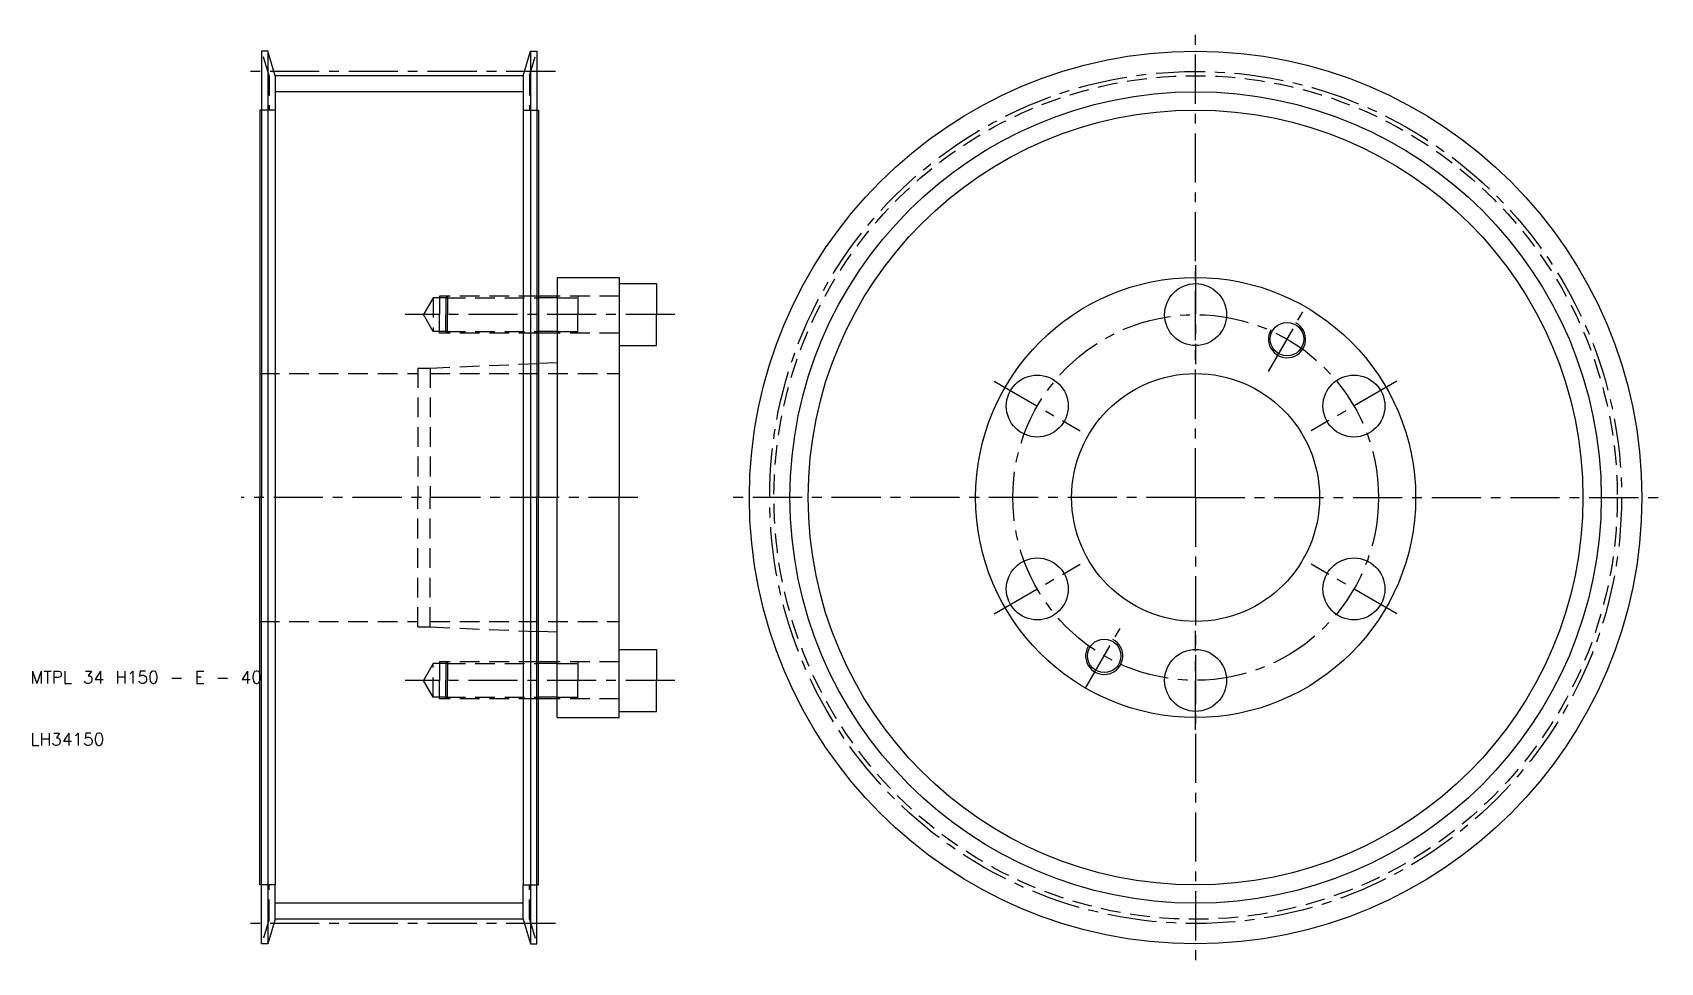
# Model space of a CAD drawing. Extents: x 10 to 273, y -25 to 125.
import ezdxf

# ---------------------------------------------------------------- set-up
doc = ezdxf.new("R2010")
doc.units = 0
doc.header["$LTSCALE"] = 0.25
doc.linetypes.add('CENTER', pattern=[50.8, 31.75, -6.35, 6.35, -6.35])
doc.linetypes.add('DASHED', pattern=[19.05, 12.7, -6.35])
doc.layers.get('0').update_dxf_attribs({"linetype": 'CONTINUOUS'})
doc.layers.add('CENTER', color=1, linetype='CENTER')
doc.styles.get("Standard").update_dxf_attribs({"font": 'txt.shx'})

msp = doc.modelspace()

# ---------------------------------------------------------------- linework, layer by layer
for p, q in [((47.3, 122), (47.3, 112.5)), ((48.3, 122), (47.3, 122)), ((48.3, 122), (48.3, -22)), ((49.5, 118.035), (48.3, 122)), ((89.5, 118.035), (90.7, 122)), ((90.7, 122), (90.7, -22)), ((90.7, 122), (91.7, 122)), ((91.7, 122), (91.7, 112.5)), ((89.5, 118.035), (49.5, 118.035)), ((49.5, 118.035), (49.5, 112.5)), ((89.5, 118.035), (89.5, 112.5)), ((47, 112.5), (47, 50)), ((47.3, 112.5), (47, 112.5)), ((47.3, 112.5), (47.3, 50)), ((49.5, 112.5), (49.5, -12.5)), ((89.5, 112.5), (89.5, -12.5)), ((91.7, 112.5), (91.7, 50)), ((91.7, 112.5), (92, 112.5)), ((92, 112.5), (92, 82.5)), ((95, 85.5), (105, 85.5)), ((95, 85.5), (95, 82.5)), ((105, 85.5), (105, 84.5)), ((105, 84.5), (105, 74.5)), ((105, 84.5), (111, 84.5)), ((111, 84.5), (111, 79.5)), ((92, 82.5), (92, 76.5)), ((95, 82.5), (92, 82.5)), ((95, 82.5), (95, 76.5)), ((111, 74.5), (111, 79.5)), ((92, 76.5), (92, 71.621951)), ((95, 76.5), (92, 76.5)), ((95, 76.5), (95, 71.75)), ((105, 74.5), (105, 50)), ((105, 74.5), (111, 74.5)), ((95, 71.75), (92, 71.621951)), ((92, 71.621951), (92, 50)), ((95, 71.75), (95, 50)), ((47, -12.5), (47, 50)), ((47.3, -12.5), (47.3, 50)), ((91.7, -12.5), (91.7, 50)), ((92, 28.378049), (92, 50)), ((95, 28.25), (95, 50)), ((105, 25.5), (105, 50)), ((92, 23.5), (92, 28.378049)), ((95, 28.25), (92, 28.378049)), ((95, 23.5), (95, 28.25)), ((105, 15.5), (105, 25.5)), ((105, 25.5), (111, 25.5)), ((111, 25.5), (111, 20.5)), ((92, 17.5), (92, 23.5)), ((95, 23.5), (92, 23.5)), ((95, 17.5), (95, 23.5)), ((111, 15.5), (111, 20.5)), ((92, -12.5), (92, 17.5)), ((95, 17.5), (92, 17.5)), ((95, 14.5), (95, 17.5)), ((95, 14.5), (105, 14.5)), ((105, 15.5), (111, 15.5)), ((105, 14.5), (105, 15.5)), ((47.3, -12.5), (47, -12.5)), ((47.3, -22), (47.3, -12.5)), ((49.5, -18.035), (49.5, -12.5)), ((89.5, -18.035), (89.5, -12.5)), ((91.7, -22), (91.7, -12.5)), ((91.7, -12.5), (92, -12.5)), ((49.5, -18.035), (48.3, -22)), ((89.5, -18.035), (49.5, -18.035)), ((89.5, -18.035), (90.7, -22)), ((48.3, -22), (47.3, -22)), ((90.7, -22), (91.7, -22))]:
    msp.add_line(p, q)
at = {"color": 3, "linetype": 'DASHED'}
for p, q in [((48.5, 118.035), (47.3, 122)), ((90.5, 118.035), (91.7, 122)), ((48.5, 118.035), (48.5, 112.5)), ((90.5, 118.035), (90.5, 112.5)), ((49.5, 112.5), (47.3, 112.5)), ((89.5, 112.5), (91.7, 112.5)), ((75, 82.2), (73.441154, 79.5)), ((75, 82.2), (75, 76.8)), ((77, 82.2), (75, 82.2)), ((77.3, 82.5), (76, 82.5)), ((76, 82.5), (76, 79.5)), ((77.3, 82.5), (77, 82.2)), ((77, 82.2), (92, 82.2)), ((77, 82.2), (77, 79.5)), ((92, 82.5), (77.3, 82.5)), ((77.3, 82.5), (77.3, 79.5)), ((105, 82.5), (95, 82.5)), ((95, 82.2), (98.333333, 82.2)), ((98.333333, 82.5), (98.333333, 79.5)), ((75, 76.8), (73.441154, 79.5)), ((76, 76.5), (76, 79.5)), ((77, 76.8), (77, 79.5)), ((77.3, 76.5), (77.3, 79.5)), ((98.333333, 76.5), (98.333333, 79.5)), ((77, 76.8), (75, 76.8)), ((77.3, 76.5), (76, 76.5)), ((77, 76.8), (92, 76.8)), ((77.3, 76.5), (77, 76.8)), ((92, 76.5), (77.3, 76.5)), ((95, 76.8), (98.333333, 76.8)), ((105, 76.5), (95, 76.5)), ((74.5, 70.875), (92, 71.621951)), ((47, 70), (72.5, 70)), ((72.5, 70.875), (72.5, 50)), ((72.5, 70.875), (74.5, 70.875)), ((74.5, 70.875), (74.5, 50)), ((74.5, 70), (105, 70)), ((72.5, 29.125), (72.5, 50)), ((74.5, 29.125), (74.5, 50)), ((47, 30), (72.5, 30)), ((72.5, 29.125), (74.5, 29.125)), ((74.5, 30), (105, 30)), ((74.5, 29.125), (92, 28.378049)), ((75, 23.2), (73.441154, 20.5)), ((75, 17.8), (75, 23.2)), ((77, 23.2), (75, 23.2)), ((76, 23.5), (76, 20.5)), ((77.3, 23.5), (76, 23.5)), ((77.3, 23.5), (77, 23.2)), ((77, 23.2), (92, 23.2)), ((77, 23.2), (77, 20.5)), ((92, 23.5), (77.3, 23.5)), ((77.3, 23.5), (77.3, 20.5)), ((105, 23.5), (95, 23.5)), ((95, 23.2), (98.333333, 23.2)), ((98.333333, 23.5), (98.333333, 20.5)), ((75, 17.8), (73.441154, 20.5)), ((76, 17.5), (76, 20.5)), ((77, 17.8), (77, 20.5)), ((77.3, 17.5), (77.3, 20.5)), ((98.333333, 17.5), (98.333333, 20.5)), ((77, 17.8), (75, 17.8)), ((77.3, 17.5), (76, 17.5)), ((77, 17.8), (92, 17.8)), ((77.3, 17.5), (77, 17.8)), ((92, 17.5), (77.3, 17.5)), ((95, 17.8), (98.333333, 17.8)), ((105, 17.5), (95, 17.5)), ((49.5, -12.5), (47.3, -12.5)), ((48.5, -18.035), (48.5, -12.5)), ((89.5, -12.5), (91.7, -12.5)), ((90.5, -18.035), (90.5, -12.5)), ((48.5, -18.035), (47.3, -22)), ((90.5, -18.035), (91.7, -22))]:
    msp.add_line(p, q, dxfattribs=at)
at = {"color": 3}
for p, q in [((89.5, 115.445), (49.5, 115.445)), ((95, 82.2), (92, 82.2)), ((95, 76.8), (92, 76.8)), ((95, 23.2), (92, 23.2)), ((95, 17.8), (92, 17.8)), ((89.5, -15.445), (49.5, -15.445))]:
    msp.add_line(p, q, dxfattribs=at)
for centre, radius in [((198, 50), 72), ((198, 50), 62.5), ((198, 50), 35.5), ((198, 50), 35.5), ((198, 79.5), 5), ((212.75, 75.547749), 2.7), ((172.452251, 64.75), 5), ((198, 50), 20), ((223.547749, 64.75), 5), ((172.452251, 35.25), 5), ((223.547749, 35.25), 5), ((183.25, 24.452251), 2.7), ((198, 20.5), 5)]:
    msp.add_circle(centre, radius)
at = {"color": 3, "linetype": 'DASHED'}
msp.add_circle((198, 50), 68.035, dxfattribs=at)
at = {"color": 3}
msp.add_circle((198, 50), 65.445, dxfattribs=at)
for centre in [(212.75, 75.547749), (183.25, 24.452251)]:
    msp.add_arc(centre, 3, 150, 62, dxfattribs=at)
at = {"layer": 'CENTER', "color": 1, "linetype": 'CENTER'}
for p, q in [((198, 50), (198, 125)), ((94.7, 118.725), (44.3, 118.725)), ((198, 87.5), (198, 71.5)), ((114, 79.5), (70.441154, 79.5)), ((209.75, 70.351597), (215.75, 80.743902)), ((165.524047, 68.75), (179.380454, 60.75)), ((230.475953, 68.75), (216.619546, 60.75)), ((108, 50), (44, 50)), ((198, 50), (123, 50)), ((198, 50), (273, 50)), ((198, 50), (198, -25)), ((165.524047, 31.25), (179.380454, 39.25)), ((230.475953, 31.25), (216.619546, 39.25)), ((180.25, 19.256098), (186.25, 29.648403)), ((198, 12.5), (198, 28.5)), ((114, 20.5), (70.441154, 20.5)), ((94.7, -18.725), (44.3, -18.725))]:
    msp.add_line(p, q, dxfattribs=at)
for radius in [68.725, 29.5]:
    msp.add_circle((198, 50), radius, dxfattribs=at)

# ---------------------------------------------------------------- texts
for s, p in [('MTPL 34 H150 - E - 40', (10, 20)), ('LH34150', (10, 10))]:
    msp.add_text(s, height=2).set_placement(p)

doc.saveas('drawing.dxf')
